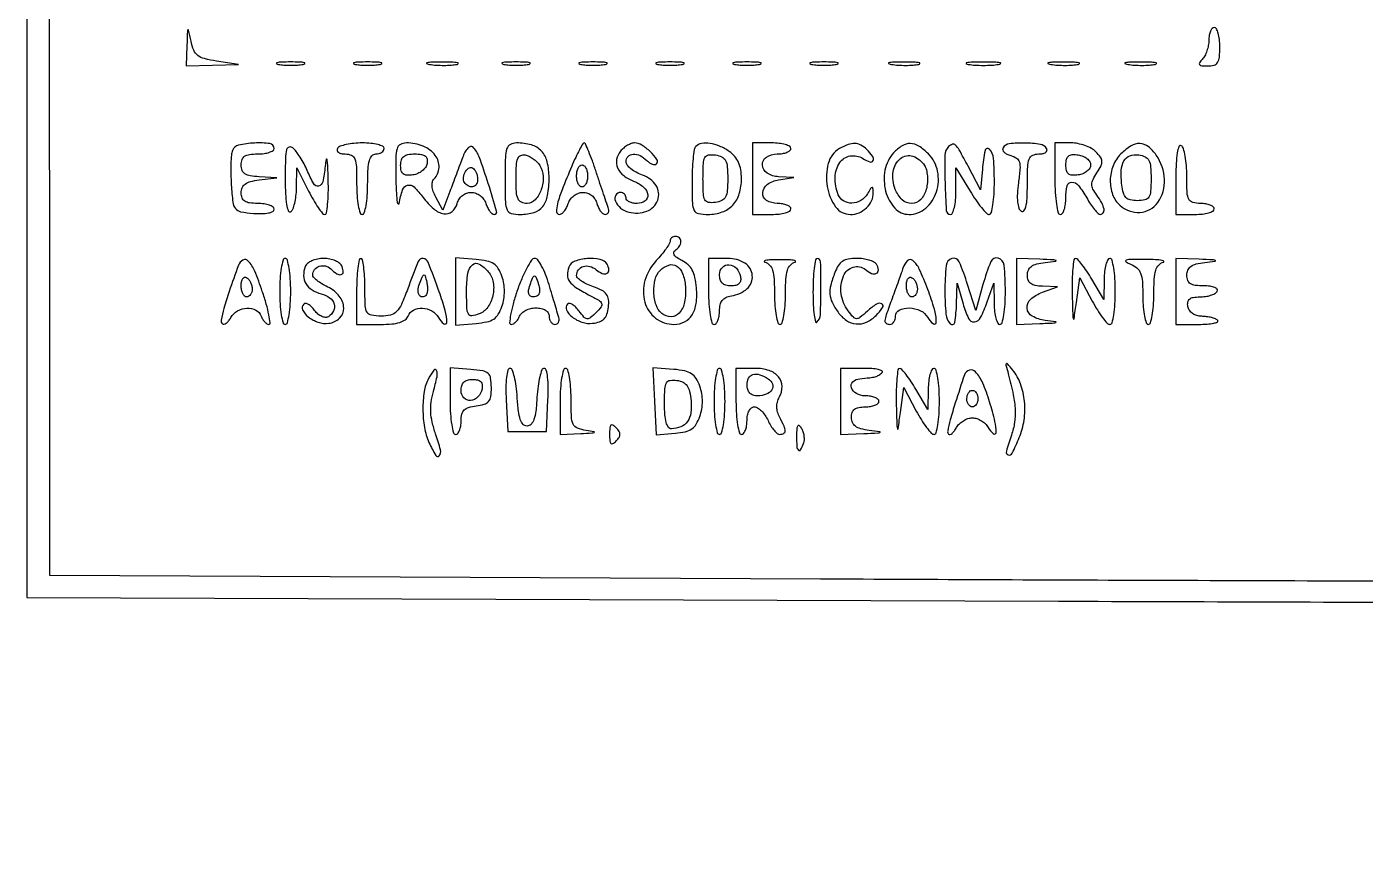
# Model space of a CAD drawing. Header units: millimetres. Extents: x 42961 to 43381, y 28224 to 28521.
# Drawn here: x 43120.39 to 43142.26, y 28317.02 to 28330.72 of the extents above; entities that cross this region are included whole.
import ezdxf

# ---------------------------------------------------------------- set-up
doc = ezdxf.new("R2010")
doc.units = ezdxf.units.MM

msp = doc.modelspace()

# ---------------------------------------------------------------- linework, layer by layer
for points in [[(43120.393, 28372.918), (43120.394, 28347.157), (43120.395, 28321.396), (43137.249, 28321.336, 0.000121), (43144.172, 28321.314, 0.000124), (43151.037, 28321.294, 0.00012), (43156.994, 28321.28, 0.000523), (43160.519, 28321.277), (43166.936, 28321.277)], [(43145.275, 28321.653, -0.000215), (43138.929, 28321.673, -0.000318), (43133.359, 28321.696), (43120.772, 28321.755), (43120.766, 28335.01, 0.000338)]]:
    msp.add_lwpolyline(points, format="xyb")
for points in [[(43123.009, 28330.415), (43122.998, 28330.078), (43123.425, 28330.091), (43123.851, 28330.104), (43123.493, 28330.158, -0.024462), (43123.295, 28330.198, -0.103591), (43123.187, 28330.251, -0.12875), (43123.122, 28330.336, -0.046885), (43123.077, 28330.482, 0.001805), (43123.037, 28330.665, 0.591189), (43123.026, 28330.669, 0.190728), (43123.017, 28330.648, 0.000976)], [(43139.703, 28330.5, -0.045545), (43139.695, 28330.413, -0.037078), (43139.671, 28330.323, -0.038434), (43139.637, 28330.242, -0.075503), (43139.595, 28330.186, 0.043912), (43139.55, 28330.132, 0.338229), (43139.551, 28330.101, 0.201593), (43139.587, 28330.082, 0.02009), (43139.685, 28330.078, 0.069723), (43139.788, 28330.093, 0.184862), (43139.846, 28330.136, 0.118928), (43139.875, 28330.223, 0.021923), (43139.883, 28330.392, 0.027026), (43139.876, 28330.513, 0.042582), (43139.856, 28330.614, 0.052312), (43139.827, 28330.686, 0.277684), (43139.793, 28330.707, 0.213207), (43139.758, 28330.691, 0.080277), (43139.729, 28330.646, 0.061077), (43139.71, 28330.579, 0.041555)], [(43124.502, 28330.105, 0.029693), (43124.594, 28330.092, 0.017887), (43124.705, 28330.089, 0.017887), (43124.815, 28330.092, 0.029693), (43124.907, 28330.105, 0.142433), (43124.934, 28330.119, 0.611425), (43124.931, 28330.132, 0.039503), (43124.849, 28330.141, 0.008087), (43124.705, 28330.144, 0.008087), (43124.56, 28330.141, 0.039503), (43124.478, 28330.132, 0.611425), (43124.475, 28330.119, 0.142433)], [(43125.76, 28330.105, 0.029693), (43125.852, 28330.092, 0.017887), (43125.962, 28330.089, 0.017887), (43126.072, 28330.092, 0.029693), (43126.164, 28330.105, 0.142433), (43126.192, 28330.119, 0.611425), (43126.188, 28330.132, 0.039503), (43126.107, 28330.141, 0.008087), (43125.962, 28330.144, 0.008087), (43125.817, 28330.141, 0.039503), (43125.736, 28330.132, 0.611425), (43125.732, 28330.119, 0.142433)], [(43126.973, 28330.104, 0.022548), (43127.083, 28330.092, 0.015659), (43127.208, 28330.088, 0.015827), (43127.328, 28330.093, 0.031163), (43127.423, 28330.105, 0.248898), (43127.44, 28330.119, 0.49082), (43127.432, 28330.132, 0.030832), (43127.336, 28330.14, 0.00738), (43127.174, 28330.142, 0.006817), (43127.014, 28330.14, 0.040183), (43126.93, 28330.13, 0.720633), (43126.928, 28330.118, 0.075924)], [(43128.185, 28330.105, 0.029693), (43128.277, 28330.092, 0.017887), (43128.387, 28330.089, 0.017887), (43128.497, 28330.092, 0.029693), (43128.589, 28330.105, 0.142433), (43128.617, 28330.119, 0.611425), (43128.613, 28330.132, 0.039503), (43128.532, 28330.141, 0.008087), (43128.387, 28330.144, 0.008087), (43128.242, 28330.141, 0.039503), (43128.161, 28330.132, 0.611425), (43128.157, 28330.119, 0.142433)], [(43129.442, 28330.105, 0.029693), (43129.534, 28330.092, 0.017887), (43129.644, 28330.089, 0.017887), (43129.754, 28330.092, 0.029693), (43129.846, 28330.105, 0.142433), (43129.874, 28330.119, 0.611425), (43129.87, 28330.132, 0.039503), (43129.789, 28330.141, 0.008087), (43129.644, 28330.144, 0.008087), (43129.499, 28330.141, 0.039503), (43129.418, 28330.132, 0.611425), (43129.414, 28330.119, 0.142433)], [(43130.699, 28330.105, 0.029693), (43130.791, 28330.092, 0.017887), (43130.902, 28330.089, 0.017887), (43131.012, 28330.092, 0.029693), (43131.104, 28330.105, 0.142433), (43131.131, 28330.119, 0.611425), (43131.128, 28330.132, 0.039503), (43131.046, 28330.141, 0.008087), (43130.902, 28330.144, 0.008087), (43130.757, 28330.141, 0.039503), (43130.675, 28330.132, 0.611425), (43130.672, 28330.119, 0.142433)], [(43131.957, 28330.105, 0.029693), (43132.049, 28330.092, 0.017887), (43132.159, 28330.089, 0.017887), (43132.269, 28330.092, 0.029693), (43132.361, 28330.105, 0.142433), (43132.389, 28330.119, 0.611425), (43132.385, 28330.132, 0.039503), (43132.304, 28330.141, 0.008087), (43132.159, 28330.144, 0.008087), (43132.014, 28330.141, 0.039503), (43131.933, 28330.132, 0.611425), (43131.929, 28330.119, 0.142433)], [(43133.214, 28330.105, 0.029693), (43133.306, 28330.092, 0.017887), (43133.416, 28330.089, 0.017887), (43133.526, 28330.092, 0.029693), (43133.618, 28330.105, 0.142433), (43133.646, 28330.119, 0.611425), (43133.642, 28330.132, 0.039503), (43133.561, 28330.141, 0.008087), (43133.416, 28330.144, 0.008087), (43133.271, 28330.141, 0.039503), (43133.19, 28330.132, 0.611425), (43133.186, 28330.119, 0.142433)], [(43134.518, 28330.104, 0.022548), (43134.627, 28330.092, 0.015659), (43134.752, 28330.088, 0.015827), (43134.872, 28330.093, 0.031163), (43134.967, 28330.105, 0.248898), (43134.984, 28330.119, 0.49082), (43134.977, 28330.132, 0.030832), (43134.88, 28330.14, 0.00738), (43134.718, 28330.142, 0.006817), (43134.558, 28330.14, 0.040183), (43134.474, 28330.13, 0.720633), (43134.473, 28330.118, 0.075924)], [(43135.774, 28330.104, 0.023547), (43135.886, 28330.092, 0.014044), (43136.021, 28330.088, 0.014044), (43136.155, 28330.092, 0.023547), (43136.268, 28330.104, 0.124239), (43136.3, 28330.117, 0.664672), (43136.297, 28330.13, 0.03126), (43136.198, 28330.139, 0.006336), (43136.021, 28330.141, 0.006336), (43135.844, 28330.139, 0.03126), (43135.744, 28330.13, 0.664672), (43135.741, 28330.117, 0.124239)], [(43137.122, 28330.104, 0.022548), (43137.232, 28330.092, 0.015659), (43137.356, 28330.088, 0.015827), (43137.477, 28330.093, 0.031163), (43137.571, 28330.105, 0.248898), (43137.588, 28330.119, 0.49082), (43137.581, 28330.132, 0.030832), (43137.484, 28330.14, 0.00738), (43137.323, 28330.142, 0.006817), (43137.162, 28330.14, 0.040183), (43137.079, 28330.13, 0.720633), (43137.077, 28330.118, 0.075924)], [(43138.38, 28330.104, 0.022548), (43138.489, 28330.092, 0.015659), (43138.614, 28330.088, 0.015827), (43138.734, 28330.093, 0.031163), (43138.829, 28330.105, 0.248898), (43138.846, 28330.119, 0.49082), (43138.839, 28330.132, 0.030832), (43138.742, 28330.14, 0.00738), (43138.58, 28330.142, 0.006817), (43138.42, 28330.14, 0.040183), (43138.336, 28330.13, 0.720633), (43138.334, 28330.118, 0.075924)], [(43123.753, 28328.697, 0.070665), (43123.736, 28328.624, 0.012314), (43123.728, 28328.481, 0.013157), (43123.727, 28328.312, 0.011459), (43123.734, 28328.136, 0.012283), (43123.759, 28327.853, 0.138837), (43123.801, 28327.75, 0.183182), (43123.886, 28327.698, 0.024776), (43124.098, 28327.67, 0.024401), (43124.232, 28327.666, 0.045629), (43124.34, 28327.677, 0.063099), (43124.412, 28327.702, 0.287917), (43124.435, 28327.738, 0.245934), (43124.416, 28327.774, 0.066712), (43124.356, 28327.805, 0.051413), (43124.269, 28327.826, 0.033582), (43124.166, 28327.833, -0.030909), (43124.032, 28327.841, -0.112886), (43123.953, 28327.87, -0.16354), (43123.911, 28327.923, -0.087507), (43123.896, 28328.007, -0.100783), (43123.913, 28328.09, -0.1371), (43123.961, 28328.15, -0.094495), (43124.048, 28328.191, -0.030931), (43124.188, 28328.217), (43124.48, 28328.253), (43124.188, 28328.268, -0.028006), (43124.042, 28328.283, -0.10675), (43123.957, 28328.316, -0.159285), (43123.912, 28328.373, -0.088322), (43123.896, 28328.462, -0.081208), (43123.911, 28328.549, -0.166173), (43123.952, 28328.604, -0.116834), (43124.031, 28328.633, -0.030703), (43124.166, 28328.641, 0.031626), (43124.269, 28328.648, 0.048861), (43124.356, 28328.668, 0.06271), (43124.416, 28328.696, 0.254951), (43124.435, 28328.731, 0.376772), (43124.366, 28328.81, 0.044813), (43124.115, 28328.82, 0.042719), (43123.854, 28328.784, 0.251082)], [(43125.468, 28328.731, 0.202618), (43125.463, 28328.697, 0.181468), (43125.483, 28328.668, 0.104212), (43125.53, 28328.648, 0.047867), (43125.597, 28328.641, -0.110639), (43125.696, 28328.619, -0.195385), (43125.751, 28328.559, -0.080115), (43125.777, 28328.432, -0.00961), (43125.782, 28328.147, 0.017105), (43125.789, 28327.958, 0.027868), (43125.809, 28327.798, 0.026982), (43125.837, 28327.679, 0.332234), (43125.872, 28327.653, 0.332234), (43125.907, 28327.679, 0.026982), (43125.936, 28327.798, 0.027868), (43125.955, 28327.958, 0.017105), (43125.962, 28328.147, -0.01212), (43125.968, 28328.394, -0.054498), (43125.99, 28328.536, -0.118311), (43126.032, 28328.613, -0.211442), (43126.097, 28328.641, 0.064853), (43126.148, 28328.648, 0.082425), (43126.192, 28328.668, 0.098894), (43126.221, 28328.697, 0.148195), (43126.231, 28328.731, 0.293924), (43126.209, 28328.766, 0.044731), (43126.127, 28328.794, 0.038191), (43126.013, 28328.814, 0.023957), (43125.877, 28328.821, 0.023552), (43125.738, 28328.814, 0.030444), (43125.611, 28328.794, 0.031293), (43125.511, 28328.766, 0.17067)], [(43126.423, 28328.215, 0.00664), (43126.431, 28327.995, 0.022499), (43126.444, 28327.852, 0.208217), (43126.46, 28327.826, 0.548328), (43126.476, 28327.833, -0.038), (43126.533, 28328.055, -0.254003), (43126.615, 28328.13, -0.261177), (43126.72, 28328.102, -0.039687), (43126.868, 28327.931, 0.054853), (43127.041, 28327.744, 0.135783), (43127.208, 28327.664, 0.222582), (43127.341, 28327.7, 0.154745), (43127.425, 28327.833, -0.081569), (43127.457, 28327.904, -0.081232), (43127.51, 28327.962, -0.081881), (43127.578, 28328, -0.084816), (43127.654, 28328.012, -0.087347), (43127.729, 28327.999, -0.07414), (43127.8, 28327.961, -0.073283), (43127.857, 28327.903, -0.081765), (43127.893, 28327.833, 0.037418), (43127.92, 28327.764, 0.047757), (43127.956, 28327.706, 0.055735), (43127.994, 28327.666, 0.176879), (43128.029, 28327.653, 0.498766), (43128.069, 28327.706, 0.006779), (43127.932, 28328.158, 0.011316), (43127.784, 28328.592, 0.10872), (43127.679, 28328.756, 0.292248), (43127.643, 28328.764, 0.115318), (43127.599, 28328.735, 0.066837), (43127.552, 28328.67, 0.034375), (43127.511, 28328.579, -0.000555), (43127.467, 28328.461, -0.000282), (43127.412, 28328.313, -0.00028), (43127.354, 28328.16, -0.00042), (43127.304, 28328.026), (43127.19, 28327.725), (43127.076, 28327.936, -0.037016), (43127.034, 28328.03, -0.061409), (43127.015, 28328.114, -0.079017), (43127.019, 28328.183, -0.14144), (43127.046, 28328.233, 0.182773), (43127.128, 28328.42, 0.177982), (43127.067, 28328.617, 0.134094), (43126.87, 28328.767, 0.096625), (43126.596, 28328.821, 0.126767), (43126.496, 28328.795, 0.199585), (43126.442, 28328.726, 0.068226), (43126.421, 28328.579, 0.006532)], [(43128.207, 28328.237, 0.005977), (43128.212, 28327.854, 0.096003), (43128.239, 28327.728, 0.237989), (43128.308, 28327.671, 0.057433), (43128.459, 28327.653, 0.074811), (43128.68, 28327.687, 0.153578), (43128.823, 28327.785, 0.124683), (43128.902, 28327.964, 0.041621), (43128.926, 28328.252, 0.057824), (43128.895, 28328.514, 0.131168), (43128.802, 28328.688, 0.138198), (43128.637, 28328.788, 0.067289), (43128.393, 28328.821, 0.124953), (43128.293, 28328.795, 0.193837), (43128.237, 28328.728, 0.069804), (43128.212, 28328.583, 0.007237)], [(43129.295, 28328.439, 0.006967), (43129.138, 28328.057, 0.031417), (43129.063, 28327.828, 0.06929), (43129.048, 28327.697, 0.406716), (43129.093, 28327.653, 0.162178), (43129.132, 28327.666, 0.060682), (43129.173, 28327.706, 0.051981), (43129.212, 28327.764, 0.042572), (43129.24, 28327.833, -0.081765), (43129.276, 28327.903, -0.073283), (43129.333, 28327.961, -0.07414), (43129.404, 28327.999, -0.087347), (43129.479, 28328.012, -0.084816), (43129.555, 28328, -0.081881), (43129.623, 28327.962, -0.081232), (43129.676, 28327.904, -0.081569), (43129.708, 28327.833, 0.043617), (43129.732, 28327.764, 0.054461), (43129.767, 28327.706, 0.064564), (43129.806, 28327.666, 0.167833), (43129.844, 28327.653, 0.144368), (43129.874, 28327.662, 0.150349), (43129.895, 28327.686, 0.11793), (43129.901, 28327.723, 0.071212), (43129.891, 28327.766, -0.006425), (43129.867, 28327.834, -0.000812), (43129.817, 28327.983, -0.000953), (43129.757, 28328.161, -0.000792), (43129.695, 28328.349, 0.007326), (43129.633, 28328.53, 0.011708), (43129.573, 28328.682, 0.005617), (43129.52, 28328.807, 0.296933), (43129.499, 28328.821, 0.268715), (43129.477, 28328.808, 0.007322), (43129.422, 28328.709, 0.01326), (43129.36, 28328.585, 0.008468)], [(43130.094, 28328.687, 0.125206), (43130.029, 28328.551, 0.155088), (43130.045, 28328.412, 0.12651), (43130.145, 28328.287, 0.070906), (43130.315, 28328.193, -0.090587), (43130.47, 28328.099, -0.180878), (43130.537, 28327.974, -0.277781), (43130.493, 28327.874, -0.155573), (43130.363, 28327.833, -0.048028), (43130.294, 28327.839, -0.068025), (43130.236, 28327.859, -0.088204), (43130.197, 28327.888, -0.191087), (43130.183, 28327.923, 0.099038), (43130.176, 28327.957, 0.097945), (43130.157, 28327.986, 0.097945), (43130.127, 28328.006, 0.099038), (43130.093, 28328.012, 0.269354), (43130.015, 28327.967, 0.23334), (43130.009, 28327.871, 0.123368), (43130.095, 28327.757, 0.109258), (43130.229, 28327.69, 0.150875), (43130.521, 28327.705, 0.219513), (43130.701, 28327.885, 0.239214), (43130.673, 28328.124, 0.163826), (43130.452, 28328.295, -0.038986), (43130.349, 28328.341, -0.048318), (43130.262, 28328.399, -0.055992), (43130.202, 28328.46, -0.167193), (43130.183, 28328.515, -0.192125), (43130.216, 28328.599, -0.190705), (43130.298, 28328.637, -0.129496), (43130.412, 28328.614, -0.082199), (43130.523, 28328.535, 0.045723), (43130.567, 28328.498, 0.065644), (43130.613, 28328.475, 0.085674), (43130.652, 28328.468, 0.198541), (43130.68, 28328.479, 0.361358), (43130.687, 28328.553, 0.051691), (43130.581, 28328.676, 0.049467), (43130.44, 28328.787, 0.142166), (43130.322, 28328.821, 0.089557), (43130.269, 28328.811, 0.043118), (43130.207, 28328.782, 0.040905), (43130.145, 28328.738, 0.046259)], [(43131.321, 28328.761, 0.161051), (43131.297, 28328.714, 0.011119), (43131.278, 28328.565, 0.014928), (43131.265, 28328.382, 0.010625), (43131.261, 28328.177, 0.007185), (43131.266, 28327.835, 0.10957), (43131.294, 28327.72, 0.234203), (43131.364, 28327.668, 0.046356), (43131.524, 28327.653, 0.085219), (43131.754, 28327.693, 0.120719), (43131.927, 28327.806, 0.115196), (43132.033, 28327.991, 0.072986), (43132.069, 28328.238, 0.040604), (43132.057, 28328.384, 0.065421), (43132.021, 28328.502, 0.072017), (43131.959, 28328.6, 0.062224), (43131.869, 28328.681, 0.050256), (43131.712, 28328.769, 0.066479), (43131.555, 28328.814, 0.080936), (43131.418, 28328.812, 0.152923)], [(43132.249, 28328.237), (43132.249, 28327.653), (43132.563, 28327.653, 0.027026), (43132.683, 28327.66, 0.042582), (43132.785, 28327.68, 0.052312), (43132.857, 28327.708, 0.277684), (43132.877, 28327.743, 0.226478), (43132.861, 28327.777, 0.074992), (43132.811, 28327.806, 0.057076), (43132.739, 28327.826, 0.038131), (43132.653, 28327.833, -0.140518), (43132.479, 28327.883, -0.27425), (43132.415, 28328.006, -0.22705), (43132.491, 28328.143, -0.117815), (43132.675, 28328.218), (43132.922, 28328.255), (43132.675, 28328.268, -0.129317), (43132.489, 28328.328, -0.239895), (43132.411, 28328.462, -0.271961), (43132.476, 28328.589, -0.143169), (43132.653, 28328.641, 0.038131), (43132.739, 28328.648, 0.057076), (43132.811, 28328.668, 0.074992), (43132.861, 28328.697, 0.226478), (43132.877, 28328.731, 0.277684), (43132.857, 28328.766, 0.052312), (43132.785, 28328.794, 0.042582), (43132.683, 28328.814, 0.027026), (43132.563, 28328.821), (43132.249, 28328.821)], [(43133.67, 28328.728, 0.197877), (43133.487, 28328.487, 0.107006), (43133.469, 28328.109, 0.115225), (43133.607, 28327.777, 0.241194), (43133.849, 28327.653, 0.099509), (43133.989, 28327.681, 0.091353), (43134.111, 28327.761, 0.094085), (43134.194, 28327.877, 0.114002), (43134.222, 28328.008, 0.02108), (43134.217, 28328.079, 0.439142), (43134.202, 28328.091, 0.207524), (43134.179, 28328.075, 0.009158), (43134.128, 28327.99, -0.126242), (43134.02, 28327.881, -0.128048), (43133.873, 28327.838, -0.142699), (43133.736, 28327.873, -0.168845), (43133.65, 28327.975, -0.095375), (43133.599, 28328.262, -0.146493), (43133.674, 28328.501, -0.206219), (43133.845, 28328.609, -0.181916), (43134.052, 28328.568, 0.051478), (43134.168, 28328.511, 0.395186), (43134.219, 28328.532, 0.26776), (43134.212, 28328.602, 0.039226), (43134.117, 28328.713, 0.071261), (43134.02, 28328.786, 0.11752), (43133.921, 28328.813, 0.099518), (43133.809, 28328.794, 0.041109)], [(43134.553, 28328.657, 0.138885), (43134.413, 28328.375, 0.108198), (43134.424, 28328.031, 0.123793), (43134.572, 28327.757, 0.210679), (43134.806, 28327.653, 0.18079), (43135.078, 28327.755, 0.137236), (43135.254, 28328.022, 0.127256), (43135.273, 28328.359, 0.148304), (43135.123, 28328.641, 0.052883), (43134.965, 28328.769, 0.137629), (43134.826, 28328.812, 0.149868), (43134.693, 28328.775, 0.066893)], [(43135.452, 28328.761, 0.193173), (43135.393, 28328.622, 0.012283), (43135.394, 28328.171, 0.009829), (43135.415, 28327.716, 0.394915), (43135.482, 28327.653, 0.303081), (43135.517, 28327.677, 0.04014), (43135.546, 28327.765, 0.03557), (43135.566, 28327.889, 0.022191), (43135.573, 28328.035), (43135.573, 28328.417), (43135.802, 28328.035, 0.015225), (43135.896, 28327.889, 0.021695), (43135.989, 28327.765, 0.01856), (43136.071, 28327.672, 0.205045), (43136.116, 28327.653, 0.345417), (43136.149, 28327.679, 0.02113), (43136.175, 28327.812, 0.024216), (43136.194, 28327.986, 0.014776), (43136.2, 28328.192, 0.019362), (43136.186, 28328.569, 0.175356), (43136.119, 28328.717, 0.600894), (43136.048, 28328.697, 0.030736), (43136.004, 28328.394), (43135.976, 28328.057), (43135.772, 28328.439, 0.004087), (43135.626, 28328.707, 0.069004), (43135.566, 28328.787, 0.282172), (43135.515, 28328.799, 0.118945)], [(43136.341, 28328.741, 0.216585), (43136.337, 28328.707, 0.124745), (43136.359, 28328.671, 0.082527), (43136.406, 28328.639, 0.047449), (43136.47, 28328.615, -0.089747), (43136.562, 28328.572, -0.173834), (43136.608, 28328.507, -0.088226), (43136.618, 28328.394, -0.01319), (43136.593, 28328.168, 0.019404), (43136.576, 28327.993, 0.039141), (43136.579, 28327.855, 0.051349), (43136.599, 28327.756, 0.180455), (43136.639, 28327.705, 0.376229), (43136.683, 28327.712, 0.115324), (43136.715, 28327.778, 0.044879), (43136.734, 28327.916, 0.01158), (43136.739, 28328.142, -0.009435), (43136.745, 28328.431, -0.079413), (43136.77, 28328.558, -0.19537), (43136.826, 28328.619, -0.111537), (43136.924, 28328.641, 0.047867), (43136.991, 28328.648, 0.104212), (43137.038, 28328.668, 0.181468), (43137.059, 28328.697, 0.202618), (43137.054, 28328.731, 0.221556), (43136.951, 28328.798, 0.032699), (43136.697, 28328.819, 0.03252), (43136.443, 28328.806, 0.229276)], [(43137.188, 28328.237, 0.013867), (43137.195, 28328.009, 0.024301), (43137.214, 28327.822, 0.022017), (43137.242, 28327.681, 0.345347), (43137.278, 28327.653, 0.254951), (43137.313, 28327.672, 0.06271), (43137.342, 28327.732, 0.048861), (43137.361, 28327.819, 0.031626), (43137.368, 28327.923, -0.056221), (43137.39, 28328.121, -0.349378), (43137.465, 28328.181, -0.232793), (43137.572, 28328.128, -0.035077), (43137.709, 28327.923, 0.01755), (43137.772, 28327.82, 0.024503), (43137.837, 28327.733, 0.02252), (43137.895, 28327.668, 0.199272), (43137.929, 28327.654, 0.252955), (43137.978, 28327.68, 0.194382), (43137.991, 28327.741, 0.0838), (43137.955, 28327.84, 0.029308), (43137.872, 28327.969, -0.039058), (43137.811, 28328.068, -0.12193), (43137.793, 28328.144, -0.112362), (43137.812, 28328.223, -0.030601), (43137.876, 28328.335, 0.027529), (43137.942, 28328.449, 0.130319), (43137.957, 28328.522, 0.146992), (43137.934, 28328.589, 0.03832), (43137.859, 28328.676, 0.072451), (43137.785, 28328.731, 0.038739), (43137.68, 28328.778, 0.03758), (43137.563, 28328.81, 0.047779), (43137.451, 28328.821), (43137.188, 28328.821)], [(43138.266, 28328.641, 0.103409), (43138.14, 28328.449, 0.088959), (43138.093, 28328.211, 0.092066), (43138.132, 28327.979, 0.122185), (43138.251, 28327.802, 0.201493), (43138.577, 28327.687, 0.224585), (43138.868, 28327.847, 0.170204), (43138.98, 28328.224, 0.141948), (43138.845, 28328.621, 0.071653), (43138.713, 28328.761, 0.161159), (43138.578, 28328.811, 0.148358), (43138.432, 28328.772, 0.05776)], [(43124.615, 28328.243, 0.010888), (43124.62, 28327.992, 0.029985), (43124.638, 28327.816, 0.048979), (43124.666, 28327.711, 0.472357), (43124.705, 28327.698, 0.162631), (43124.74, 28327.74, 0.032685), (43124.77, 28327.835, 0.031389), (43124.791, 28327.954, 0.024838), (43124.8, 28328.085), (43124.805, 28328.417), (43124.997, 28328.035, 0.014092), (43125.076, 28327.889, 0.020744), (43125.154, 28327.765, 0.016822), (43125.224, 28327.671, 0.228523), (43125.261, 28327.653, 0.367797), (43125.289, 28327.677, 0.01495), (43125.308, 28327.818, 0.019978), (43125.319, 28327.999, 0.012056), (43125.318, 28328.215, 0.00331), (43125.31, 28328.463, 0.045124), (43125.298, 28328.553, 0.816098), (43125.284, 28328.553, 0.019739), (43125.268, 28328.439, -0.025183), (43125.228, 28328.186, -0.290248), (43125.161, 28328.117, -0.336004), (43125.08, 28328.153, -0.02936), (43124.975, 28328.369, 0.023018), (43124.924, 28328.478, 0.020408), (43124.861, 28328.587, 0.020908), (43124.795, 28328.681, 0.057081), (43124.74, 28328.739, 0.237633), (43124.679, 28328.753, 0.277688), (43124.638, 28328.712, 0.055684), (43124.619, 28328.571, 0.006084)], [(43126.933, 28328.484, -0.107272), (43126.907, 28328.422, -0.069535), (43126.853, 28328.365, -0.065066), (43126.781, 28328.321, -0.069036), (43126.702, 28328.298, -0.046977), (43126.604, 28328.293, -0.155535), (43126.544, 28328.316, -0.169909), (43126.511, 28328.367, -0.058652), (43126.501, 28328.455, -0.070751), (43126.513, 28328.544, -0.153935), (43126.551, 28328.601, -0.127862), (43126.62, 28328.632, -0.042182), (43126.732, 28328.641, -0.035475), (43126.842, 28328.633, -0.131095), (43126.905, 28328.606, -0.187968), (43126.934, 28328.558, -0.088399)], [(43128.772, 28328.453, -0.129854), (43128.829, 28328.272, -0.092297), (43128.799, 28328.061, -0.103794), (43128.701, 28327.893, -0.211671), (43128.565, 28327.833, -0.106104), (43128.473, 28327.853, -0.186935), (43128.419, 28327.907, -0.088794), (43128.393, 28328.017, -0.013628), (43128.387, 28328.244, -0.013086), (43128.392, 28328.459, -0.079293), (43128.416, 28328.568, -0.196517), (43128.462, 28328.617, -0.156277), (43128.534, 28328.625, -0.06752), (43128.597, 28328.604, -0.040807), (43128.665, 28328.563, -0.040163), (43128.727, 28328.51, -0.055346)], [(43131.845, 28328.237, -0.019116), (43131.837, 28328.041, -0.101285), (43131.808, 28327.938, -0.164128), (43131.748, 28327.881, -0.074836), (43131.642, 28327.849, -0.071445), (43131.53, 28327.849, -0.241106), (43131.472, 28327.89, -0.10971), (43131.446, 28327.989, -0.010782), (43131.44, 28328.237, -0.010782), (43131.446, 28328.485, -0.10971), (43131.472, 28328.584, -0.241106), (43131.53, 28328.625, -0.071445), (43131.642, 28328.625, -0.074836), (43131.748, 28328.593, -0.164128), (43131.808, 28328.536, -0.101285), (43131.837, 28328.433, -0.019116)], [(43135.059, 28328.453, -0.081642), (43135.089, 28328.381, -0.039195), (43135.105, 28328.282, -0.037502), (43135.105, 28328.173, -0.043868), (43135.089, 28328.071, -0.121664), (43134.997, 28327.897, -0.209178), (43134.85, 28327.831, -0.197802), (43134.695, 28327.892, -0.110989), (43134.582, 28328.063, -0.122944), (43134.547, 28328.352, -0.19235), (43134.667, 28328.568, -0.259851), (43134.869, 28328.604, -0.170788)], [(43137.772, 28328.462, -0.139711), (43137.757, 28328.408, -0.08408), (43137.713, 28328.358, -0.072525), (43137.647, 28328.319, -0.062417), (43137.57, 28328.298, -0.046777), (43137.47, 28328.293, -0.159873), (43137.411, 28328.316, -0.16992), (43137.378, 28328.369, -0.054436), (43137.368, 28328.462, -0.054436), (43137.378, 28328.554, -0.16992), (43137.411, 28328.607, -0.159873), (43137.47, 28328.63, -0.046777), (43137.57, 28328.625, -0.062417), (43137.647, 28328.604, -0.072525), (43137.713, 28328.565, -0.08408), (43137.757, 28328.515, -0.139711)], [(43138.76, 28328.237, -0.016149), (43138.753, 28328.029, -0.124134), (43138.724, 28327.936, -0.201266), (43138.66, 28327.891, -0.05449), (43138.535, 28327.878, -0.052962), (43138.421, 28327.89, -0.144875), (43138.35, 28327.929, -0.129501), (43138.307, 28328.003, -0.038644), (43138.282, 28328.132, -0.038168), (43138.273, 28328.374, -0.11846), (43138.317, 28328.53, -0.183194), (43138.412, 28328.611, -0.119789), (43138.558, 28328.625, -0.0745), (43138.663, 28328.594, -0.164283), (43138.723, 28328.536, -0.101485), (43138.753, 28328.433, -0.019107)], [(43139.164, 28328.242), (43139.164, 28327.653), (43139.478, 28327.653, 0.027026), (43139.599, 28327.66, 0.042582), (43139.7, 28327.68, 0.052312), (43139.772, 28327.708, 0.277684), (43139.793, 28327.743, 0.226478), (43139.776, 28327.777, 0.074992), (43139.727, 28327.806, 0.057076), (43139.654, 28327.826, 0.038131), (43139.568, 28327.833, -0.062618), (43139.441, 28327.849, -0.216343), (43139.378, 28327.9, -0.106945), (43139.349, 28328.007, -0.010564), (43139.344, 28328.277, 0.018832), (43139.337, 28328.451, 0.025672), (43139.317, 28328.606, 0.024383), (43139.289, 28328.729, 0.187586), (43139.254, 28328.776, 0.469367), (43139.216, 28328.763, 0.050604), (43139.188, 28328.661, 0.030582), (43139.17, 28328.488, 0.011118)], [(43127.758, 28328.232, -0.10924), (43127.741, 28328.153, -0.197274), (43127.693, 28328.108, -0.1881), (43127.625, 28328.109, -0.099868), (43127.555, 28328.156, -0.210351), (43127.525, 28328.232, -0.101767), (43127.551, 28328.335, -0.122354), (43127.612, 28328.408, -0.305994), (43127.678, 28328.411, -0.096533), (43127.709, 28328.382, -0.052635), (43127.734, 28328.338, -0.049696), (43127.752, 28328.285, -0.055887)], [(43129.554, 28328.282, -0.048028), (43129.548, 28328.213, -0.068025), (43129.528, 28328.155, -0.088204), (43129.499, 28328.116, -0.191087), (43129.465, 28328.102, -0.191087), (43129.43, 28328.116, -0.088204), (43129.401, 28328.155, -0.068025), (43129.381, 28328.213, -0.048028), (43129.375, 28328.282, -0.048028), (43129.381, 28328.351, -0.068025), (43129.401, 28328.409, -0.088204), (43129.43, 28328.448, -0.191087), (43129.465, 28328.462, -0.191087), (43129.499, 28328.448, -0.088204), (43129.528, 28328.409, -0.068025), (43129.548, 28328.351, -0.048028)], [(43130.902, 28327.217, -0.137331), (43130.889, 28327.174, -0.016863), (43130.836, 28327.092, -0.018929), (43130.763, 28326.997, -0.014588), (43130.677, 28326.898, 0.115838), (43130.492, 28326.572, 0.139879), (43130.489, 28326.222, 0.16282), (43130.666, 28325.959, 0.165329), (43130.965, 28325.857, 0.116326), (43131.139, 28325.898, 0.139564), (43131.263, 28326.011, 0.107746), (43131.329, 28326.199, 0.051603), (43131.334, 28326.455, 0.031852), (43131.309, 28326.622, 0.070483), (43131.265, 28326.743, 0.085853), (43131.196, 28326.832, 0.069233), (43131.096, 28326.9, -0.032986), (43131.015, 28326.947, -0.095261), (43130.969, 28326.992, -0.198731), (43130.961, 28327.032, -0.210864), (43130.983, 28327.065, 0.101334), (43131.052, 28327.129, 0.145681), (43131.078, 28327.208, 0.211196), (43131.054, 28327.269, 0.195655), (43130.991, 28327.294, 0.084057), (43130.957, 28327.288, 0.093107), (43130.928, 28327.271, 0.100505), (43130.908, 28327.247, 0.116351)], [(43123.85, 28326.822, 0.004355), (43123.7, 28326.396, 0.015444), (43123.614, 28326.118, 0.016325), (43123.569, 28325.928, 0.252108), (43123.588, 28325.866, 0.25805), (43123.615, 28325.858, 0.103581), (43123.651, 28325.875, 0.067394), (43123.69, 28325.914, 0.038471), (43123.728, 28325.97, -0.137509), (43123.835, 28326.078, -0.11809), (43123.989, 28326.122, -0.13055), (43124.135, 28326.09, -0.184276), (43124.223, 28325.992, 0.044808), (43124.248, 28325.94, 0.051669), (43124.281, 28325.897, 0.05909), (43124.317, 28325.867, 0.146714), (43124.349, 28325.857, 0.452778), (43124.37, 28325.881, 0.016839), (43124.348, 28326.015, 0.02048), (43124.306, 28326.189, 0.011642), (43124.241, 28326.396, 0.016812), (43124.117, 28326.728, 0.08757), (43124.012, 28326.892, 0.338631), (43123.925, 28326.908, 0.188772)], [(43124.525, 28326.396, 0.015416), (43124.531, 28326.188, 0.025878), (43124.551, 28326.014, 0.024068), (43124.579, 28325.884, 0.339565), (43124.615, 28325.857, 0.339565), (43124.65, 28325.884, 0.024068), (43124.678, 28326.014, 0.025878), (43124.698, 28326.188, 0.015416), (43124.705, 28326.396, 0.015416), (43124.698, 28326.604, 0.025878), (43124.678, 28326.778, 0.024068), (43124.65, 28326.908, 0.339565), (43124.615, 28326.935, 0.339565), (43124.579, 28326.908, 0.024068), (43124.551, 28326.778, 0.025878), (43124.531, 28326.604, 0.015416)], [(43124.941, 28326.8, 0.097657), (43124.916, 28326.653, 0.1292), (43124.953, 28326.523, 0.120152), (43125.053, 28326.422, 0.077565), (43125.205, 28326.357, -0.097855), (43125.341, 28326.293, -0.160723), (43125.414, 28326.19, -0.191715), (43125.405, 28326.077, -0.140114), (43125.32, 28325.983, -0.157669), (43125.271, 28325.971, -0.087752), (43125.211, 28325.986, -0.07236), (43125.15, 28326.026, -0.057169), (43125.096, 28326.084, 0.038622), (43125.046, 28326.142, 0.062856), (43124.994, 28326.183, 0.089578), (43124.949, 28326.199, 0.245235), (43124.917, 28326.189, 0.317468), (43124.9, 28326.093, 0.118115), (43124.992, 28325.979, 0.084708), (43125.156, 28325.892, 0.108927), (43125.326, 28325.875, 0.164398), (43125.503, 28325.959, 0.210072), (43125.571, 28326.124, 0.166262), (43125.499, 28326.319, 0.11042), (43125.311, 28326.467, -0.024436), (43125.216, 28326.518, -0.032778), (43125.136, 28326.574, -0.034396), (43125.079, 28326.627, -0.191682), (43125.064, 28326.665, -0.169417), (43125.094, 28326.751, -0.143944), (43125.172, 28326.806, -0.135175), (43125.273, 28326.812, -0.144904), (43125.359, 28326.765, 0.047002), (43125.456, 28326.685, 0.198035), (43125.528, 28326.67, 0.360982), (43125.562, 28326.71, 0.092011), (43125.545, 28326.8, 0.133279), (43125.507, 28326.852, 0.06376), (43125.436, 28326.896, 0.055896), (43125.344, 28326.925, 0.049127), (43125.243, 28326.935, 0.049127), (43125.143, 28326.925, 0.055896), (43125.051, 28326.896, 0.06376), (43124.98, 28326.852, 0.133279)], [(43125.782, 28326.396), (43125.782, 28325.857), (43126.177, 28325.857, 0.021796), (43126.356, 28325.865, 0.051552), (43126.487, 28325.89, 0.0754), (43126.576, 28325.932, 0.153735), (43126.623, 28325.992, -0.184276), (43126.711, 28326.09, -0.13055), (43126.857, 28326.122, -0.11809), (43127.011, 28326.078, -0.137509), (43127.118, 28325.97, 0.098772), (43127.207, 28325.867, 0.61531), (43127.254, 28325.889, 0.076433), (43127.23, 28326.084, 0.019118), (43127.131, 28326.391, 0.005992), (43126.949, 28326.872, 0.282565), (43126.869, 28326.933, 0.331578), (43126.789, 28326.884, 0.007364), (43126.617, 28326.44, -0.014665), (43126.513, 28326.184, -0.088943), (43126.434, 28326.066, -0.142579), (43126.336, 28326.01, -0.059399), (43126.184, 28325.992, -0.041254), (43126.022, 28326.006, -0.226076), (43125.952, 28326.055, -0.120346), (43125.922, 28326.161, -0.008853), (43125.917, 28326.464, 0.01343), (43125.912, 28326.645, 0.022088), (43125.897, 28326.797, 0.017924), (43125.876, 28326.914, 0.353572), (43125.85, 28326.935, 0.361604), (43125.823, 28326.913, 0.014055), (43125.802, 28326.777, 0.019348), (43125.787, 28326.602, 0.011735)], [(43127.399, 28326.396), (43127.399, 28325.846), (43127.734, 28325.874, 0.029675), (43127.911, 28325.899, 0.094331), (43128.021, 28325.945, 0.112443), (43128.096, 28326.022, 0.052242), (43128.156, 28326.149, 0.042791), (43128.187, 28326.27, 0.041327), (43128.197, 28326.396, 0.041327), (43128.187, 28326.522, 0.042791), (43128.156, 28326.643, 0.052242), (43128.096, 28326.77, 0.112443), (43128.021, 28326.847, 0.094331), (43127.911, 28326.892, 0.029675), (43127.734, 28326.918), (43127.399, 28326.946)], [(43127.933, 28326.716, -0.132924), (43128.013, 28326.542, -0.095844), (43128.007, 28326.327, -0.098888), (43127.923, 28326.136, -0.15286), (43127.781, 28326.027, -0.057459), (43127.663, 28325.998, -0.308051), (43127.607, 28326.027, -0.117489), (43127.583, 28326.119, -0.007449), (43127.578, 28326.399, -0.033833), (43127.598, 28326.692, -0.178467), (43127.673, 28326.832, -0.328673), (43127.786, 28326.842, -0.084439)], [(43128.401, 28326.396, 0.013603), (43128.337, 28326.189, 0.02409), (43128.298, 28326.015, 0.02277), (43128.281, 28325.884, 0.438997), (43128.306, 28325.857, 0.130716), (43128.343, 28325.867, 0.06305), (43128.382, 28325.897, 0.056096), (43128.418, 28325.94, 0.052161), (43128.444, 28325.992, -0.119725), (43128.48, 28326.043, -0.065064), (43128.544, 28326.087, -0.059009), (43128.625, 28326.116, -0.058092), (43128.711, 28326.126, -0.05124), (43128.799, 28326.117, -0.089017), (43128.867, 28326.09, -0.115825), (43128.91, 28326.047, -0.138282), (43128.926, 28325.992, 0.069846), (43128.933, 28325.94, 0.085748), (43128.954, 28325.897, 0.100098), (43128.985, 28325.867, 0.138539), (43129.022, 28325.857, 0.12779), (43129.056, 28325.866, 0.138856), (43129.08, 28325.89, 0.119705), (43129.09, 28325.926, 0.081218), (43129.085, 28325.969, -0.000374), (43129.065, 28326.036, -0.000053), (43129.024, 28326.174, -0.000061), (43128.976, 28326.337, -0.000052), (43128.925, 28326.508, 0.021782), (43128.869, 28326.672, 0.031755), (43128.804, 28326.809, 0.03272), (43128.74, 28326.91, 0.238846), (43128.691, 28326.935, 0.251866), (43128.639, 28326.907, 0.022604), (43128.561, 28326.776, 0.025133), (43128.478, 28326.602, 0.016818)], [(43129.249, 28326.792, 0.093036), (43129.226, 28326.664, 0.155381), (43129.259, 28326.56, 0.095932), (43129.363, 28326.462, 0.022436), (43129.571, 28326.342, -0.012655), (43129.736, 28326.251, -0.161836), (43129.783, 28326.199, -0.268397), (43129.776, 28326.143, -0.036334), (43129.695, 28326.051, -0.023893), (43129.601, 28325.967, -0.194336), (43129.547, 28325.95, -0.191112), (43129.496, 28325.976, -0.023004), (43129.415, 28326.075, 0.036442), (43129.362, 28326.137, 0.05953), (43129.307, 28326.18, 0.084319), (43129.26, 28326.199, 0.254873), (43129.228, 28326.189, 0.317468), (43129.211, 28326.093, 0.118115), (43129.303, 28325.979, 0.084708), (43129.467, 28325.892, 0.108927), (43129.636, 28325.875, 0.053167), (43129.75, 28325.9, 0.116664), (43129.824, 28325.947, 0.11517), (43129.871, 28326.023, 0.051049), (43129.896, 28326.138, 0.052347), (43129.897, 28326.264, 0.137253), (43129.865, 28326.348, 0.116815), (43129.791, 28326.411, 0.03271), (43129.649, 28326.471, -0.027129), (43129.544, 28326.514, -0.037239), (43129.455, 28326.564, -0.041038), (43129.392, 28326.615, -0.206337), (43129.375, 28326.655, -0.157736), (43129.405, 28326.748, -0.1659), (43129.483, 28326.804, -0.140304), (43129.59, 28326.805, -0.106031), (43129.695, 28326.75, 0.0747), (43129.795, 28326.69, 0.218235), (43129.874, 28326.692, 0.315081), (43129.904, 28326.748, 0.110053), (43129.872, 28326.839, 0.206514), (43129.758, 28326.919, 0.069604), (43129.549, 28326.932, 0.069968), (43129.347, 28326.888, 0.215659)], [(43131.153, 28326.477, -0.06689), (43131.14, 28326.223, -0.134905), (43131.053, 28326.043, -0.215811), (43130.918, 28325.982, -0.175157), (43130.767, 28326.037, -0.140903), (43130.673, 28326.174, -0.071012), (43130.636, 28326.382, -0.070692), (43130.659, 28326.593, -0.135235), (43130.742, 28326.74, -0.117125), (43130.883, 28326.826, -0.225703), (43131.011, 28326.81, -0.166296), (43131.107, 28326.689, -0.064818)], [(43131.53, 28326.396, 0.015416), (43131.537, 28326.188, 0.025878), (43131.556, 28326.014, 0.024068), (43131.585, 28325.884, 0.339565), (43131.62, 28325.857, 0.221993), (43131.654, 28325.873, 0.076815), (43131.683, 28325.921, 0.058415), (43131.703, 28325.992, 0.039255), (43131.71, 28326.075, -0.054765), (43131.721, 28326.177, -0.111518), (43131.755, 28326.249, -0.12044), (43131.815, 28326.296, -0.070259), (43131.903, 28326.322, 0.143071), (43132.16, 28326.441, 0.240701), (43132.246, 28326.656, 0.235332), (43132.123, 28326.856, 0.139937), (43131.847, 28326.935), (43131.53, 28326.935)], [(43132.451, 28326.873, -0.142739), (43132.528, 28326.827, -0.11525), (43132.576, 28326.742, -0.059277), (43132.601, 28326.597, -0.013064), (43132.608, 28326.344, 0.017338), (43132.614, 28326.158, 0.028229), (43132.634, 28326, 0.02758), (43132.663, 28325.883, 0.330911), (43132.698, 28325.857, 0.330911), (43132.733, 28325.883, 0.02758), (43132.761, 28326, 0.028229), (43132.781, 28326.158, 0.017338), (43132.788, 28326.344, -0.013064), (43132.794, 28326.597, -0.059277), (43132.819, 28326.742, -0.11525), (43132.867, 28326.827, -0.142739), (43132.945, 28326.873, 0.426272), (43132.953, 28326.888, 0.284687), (43132.937, 28326.902, 0.032121), (43132.844, 28326.911, 0.009088), (43132.698, 28326.914, 0.009088), (43132.552, 28326.911, 0.032121), (43132.458, 28326.902, 0.284687), (43132.442, 28326.888, 0.426272)], [(43133.237, 28326.381, 0.010988), (43133.241, 28326.173, 0.021891), (43133.256, 28326.009, 0.026556), (43133.276, 28325.899, 0.585412), (43133.301, 28325.892, 0.186986), (43133.357, 28326.018, 0.010861), (43133.367, 28326.446, 0.008414), (43133.361, 28326.879, 0.404919), (43133.304, 28326.935, 0.364163), (43133.277, 28326.912, 0.013387), (43133.256, 28326.772, 0.018845), (43133.241, 28326.593, 0.011417)], [(43133.594, 28326.704, 0.026609), (43133.527, 28326.496, 0.08454), (43133.514, 28326.35, 0.09448), (43133.55, 28326.218, 0.03846), (43133.646, 28326.057, 0.090788), (43133.782, 28325.922, 0.128357), (43133.942, 28325.865, 0.128325), (43134.11, 28325.894, 0.090718), (43134.267, 28326.002, 0.045869), (43134.375, 28326.132, 0.451583), (43134.36, 28326.193, 0.27156), (43134.274, 28326.189, 0.037785), (43134.127, 28326.075, -0.013971), (43134.004, 28325.969, -0.173822), (43133.947, 28325.95, -0.213523), (43133.896, 28325.973, -0.022315), (43133.812, 28326.077, -0.123395), (43133.698, 28326.358, -0.13396), (43133.735, 28326.649, -0.223211), (43133.893, 28326.793, -0.253395), (43134.092, 28326.753, 0.072106), (43134.194, 28326.691, 0.214819), (43134.274, 28326.692, 0.321432), (43134.305, 28326.748, 0.11013), (43134.273, 28326.839, 0.141776), (43134.232, 28326.876, 0.041956), (43134.153, 28326.907, 0.038408), (43134.054, 28326.928, 0.033161), (43133.948, 28326.935, 0.044403), (43133.814, 28326.923, 0.100208), (43133.719, 28326.886, 0.105426), (43133.65, 28326.816, 0.052631)], [(43134.707, 28326.778, -0.005757), (43134.679, 28326.695, -0.00163), (43134.634, 28326.567, -0.001642), (43134.582, 28326.423, -0.001735), (43134.53, 28326.282, 0.004143), (43134.433, 28326.014, 0.063751), (43134.412, 28325.918, 0.278313), (43134.434, 28325.875, 0.143436), (43134.494, 28325.857, 0.148195), (43134.528, 28325.867, 0.098894), (43134.557, 28325.897, 0.082425), (43134.577, 28325.94, 0.064853), (43134.584, 28325.992, -0.287501), (43134.646, 28326.092, -0.12365), (43134.807, 28326.125, -0.098464), (43134.993, 28326.08, -0.158019), (43135.111, 28325.97, 0.109536), (43135.202, 28325.869, 0.610881), (43135.251, 28325.894, 0.071675), (43135.22, 28326.108, 0.020184), (43135.112, 28326.428, 0.015425), (43134.973, 28326.761, 0.108281), (43134.868, 28326.901, 0.390378), (43134.782, 28326.898, 0.120889)], [(43135.392, 28326.396, 0.022696), (43135.409, 28326.026, 0.168156), (43135.48, 28325.867, 0.618887), (43135.552, 28325.889, 0.033509), (43135.583, 28326.194), (43135.594, 28326.531), (43135.689, 28326.192, 0.040274), (43135.777, 28325.955, 0.313759), (43135.873, 28325.898, 0.262662), (43135.975, 28325.967, 0.03223), (43136.083, 28326.223), (43136.19, 28326.531), (43136.195, 28326.194, 0.025181), (43136.204, 28326.065, 0.039733), (43136.225, 28325.956, 0.047226), (43136.255, 28325.879, 0.284156), (43136.29, 28325.857, 0.339565), (43136.326, 28325.884, 0.024068), (43136.354, 28326.014, 0.025878), (43136.374, 28326.188, 0.015416), (43136.38, 28326.396, 0.024059), (43136.36, 28326.822, 0.302941), (43136.263, 28326.94, 0.388365), (43136.143, 28326.883, 0.028501), (43136.014, 28326.508), (43135.895, 28326.082), (43135.762, 28326.508, 0.02705), (43135.625, 28326.88, 0.380905), (43135.506, 28326.935, 0.305062), (43135.412, 28326.82, 0.023038)], [(43136.56, 28326.396), (43136.56, 28325.857), (43136.941, 28325.871, 0.001178), (43137.174, 28325.881, 0.118219), (43137.205, 28325.89, 0.719386), (43137.203, 28325.9, 0.002653), (43137.031, 28325.922, -0.09483), (43136.819, 28325.991, -0.247815), (43136.734, 28326.12, -0.242259), (43136.792, 28326.266, -0.092097), (43136.986, 28326.381), (43137.233, 28326.472), (43136.986, 28326.479, -0.03833), (43136.869, 28326.491, -0.113116), (43136.794, 28326.523, -0.149341), (43136.754, 28326.578, -0.086545), (43136.739, 28326.66, -0.100783), (43136.756, 28326.743, -0.1371), (43136.804, 28326.803, -0.094495), (43136.891, 28326.844, -0.030931), (43137.031, 28326.87, 0.002653), (43137.203, 28326.892, 0.719386), (43137.205, 28326.902, 0.118219), (43137.174, 28326.911, 0.001178), (43136.941, 28326.92), (43136.56, 28326.935)], [(43137.471, 28326.373, 0.000645), (43137.481, 28325.989, 0.096886), (43137.491, 28325.946, 0.754551), (43137.502, 28325.948, 0.001715), (43137.54, 28326.216), (43137.595, 28326.62), (43137.798, 28326.239, 0.016787), (43137.882, 28326.093, 0.023919), (43137.967, 28325.969, 0.021464), (43138.043, 28325.877, 0.211731), (43138.088, 28325.857, 0.342186), (43138.123, 28325.884, 0.022543), (43138.15, 28326.015, 0.02512), (43138.17, 28326.189, 0.015349), (43138.176, 28326.396, 0.015416), (43138.17, 28326.604, 0.025878), (43138.15, 28326.778, 0.024068), (43138.122, 28326.908, 0.339565), (43138.086, 28326.935, 0.284825), (43138.051, 28326.913, 0.04736), (43138.022, 28326.836, 0.039788), (43138.001, 28326.727, 0.025185), (43137.993, 28326.598), (43137.989, 28326.261), (43137.791, 28326.597, 0.01377), (43137.71, 28326.726, 0.019899), (43137.631, 28326.835, 0.016086), (43137.561, 28326.918, 0.209461), (43137.525, 28326.934, 0.374988), (43137.499, 28326.912, 0.013247), (43137.481, 28326.77, 0.018709), (43137.471, 28326.589, 0.011257)], [(43138.423, 28326.842, -0.079559), (43138.529, 28326.779, -0.127882), (43138.589, 28326.694, -0.075748), (43138.618, 28326.558, -0.014966), (43138.625, 28326.309, 0.018709), (43138.632, 28326.136, 0.030344), (43138.652, 28325.99, 0.031132), (43138.68, 28325.882, 0.323127), (43138.715, 28325.857, 0.330911), (43138.75, 28325.883, 0.02758), (43138.779, 28326, 0.028229), (43138.798, 28326.158, 0.017338), (43138.805, 28326.344, -0.013064), (43138.812, 28326.597, -0.059277), (43138.836, 28326.742, -0.11525), (43138.885, 28326.827, -0.142739), (43138.962, 28326.873, 0.54726), (43138.967, 28326.888, 0.183881), (43138.941, 28326.903, 0.027659), (43138.833, 28326.914, 0.008626), (43138.67, 28326.919, 0.005149), (43138.437, 28326.919, 0.0727), (43138.354, 28326.906, 0.625684), (43138.351, 28326.881, 0.055727)], [(43139.164, 28326.396), (43139.164, 28325.857), (43139.538, 28325.857, 0.016274), (43139.678, 28325.862, 0.035223), (43139.784, 28325.876, 0.064748), (43139.844, 28325.897, 0.511632), (43139.848, 28325.922, 0.101472), (43139.81, 28325.947, 0.03194), (43139.745, 28325.968, 0.030422), (43139.667, 28325.983, 0.029444), (43139.588, 28325.989, -0.070525), (43139.508, 28326.001, -0.080061), (43139.439, 28326.035, -0.086852), (43139.388, 28326.087, -0.104559), (43139.361, 28326.149, -0.086837), (43139.36, 28326.223, -0.186858), (43139.388, 28326.271, -0.133307), (43139.45, 28326.298, -0.036982), (43139.556, 28326.306, 0.036571), (43139.647, 28326.313, 0.040724), (43139.732, 28326.332, 0.044687), (43139.801, 28326.361, 0.133171), (43139.838, 28326.396, 0.297719), (43139.837, 28326.431, 0.145541), (43139.8, 28326.46, 0.069343), (43139.725, 28326.48, 0.027979), (43139.619, 28326.486, -0.029717), (43139.482, 28326.494, -0.111854), (43139.402, 28326.522, -0.164998), (43139.359, 28326.576, -0.088304), (43139.344, 28326.66, -0.100783), (43139.361, 28326.743, -0.1371), (43139.409, 28326.803, -0.094495), (43139.496, 28326.844, -0.030931), (43139.636, 28326.87, 0.002653), (43139.808, 28326.892, 0.719386), (43139.81, 28326.902, 0.118219), (43139.779, 28326.911, 0.001178), (43139.546, 28326.92), (43139.164, 28326.935)], [(43124.076, 28326.435, -0.067639), (43124.069, 28326.386, -0.08433), (43124.049, 28326.344, -0.09965), (43124.02, 28326.316, -0.142666), (43123.986, 28326.306, -0.195654), (43123.952, 28326.32, -0.086673), (43123.923, 28326.36, -0.066561), (43123.903, 28326.42, -0.0466), (43123.896, 28326.491, -0.047867), (43123.903, 28326.558, -0.104212), (43123.923, 28326.605, -0.181468), (43123.952, 28326.626, -0.202618), (43123.986, 28326.62, -0.08825), (43124.02, 28326.59, -0.053305), (43124.049, 28326.543, -0.051278), (43124.069, 28326.489, -0.061875)], [(43126.913, 28326.329, -0.220948), (43126.851, 28326.306, -0.276564), (43126.802, 28326.341, -0.130073), (43126.788, 28326.437, -0.074943), (43126.818, 28326.549, -0.006675), (43126.864, 28326.652, -0.299388), (43126.883, 28326.664, -0.331063), (43126.9, 28326.651, -0.007526), (43126.927, 28326.546, -0.03472), (43126.938, 28326.479, -0.039523), (43126.939, 28326.415, -0.043304), (43126.931, 28326.361, -0.13795)], [(43128.728, 28326.319, -0.113119), (43128.649, 28326.308, -0.264736), (43128.602, 28326.341, -0.160062), (43128.592, 28326.417, -0.045292), (43128.625, 28326.534, -0.00941), (43128.666, 28326.636, -0.321298), (43128.688, 28326.649, -0.286809), (43128.709, 28326.633, -0.008116), (43128.75, 28326.524, -0.046499), (43128.767, 28326.455, -0.065629), (43128.769, 28326.392, -0.084725), (43128.756, 28326.344, -0.193502)], [(43132.052, 28326.642, -0.081073), (43132.054, 28326.572, -0.164476), (43132.03, 28326.523, -0.142094), (43131.978, 28326.495, -0.055256), (43131.896, 28326.486, -0.067185), (43131.813, 28326.497, -0.12999), (43131.755, 28326.531, -0.12999), (43131.721, 28326.588, -0.067185), (43131.71, 28326.672, -0.188778), (43131.756, 28326.789, -0.232055), (43131.864, 28326.831, -0.183129), (43131.985, 28326.773, -0.143076)], [(43134.943, 28326.435, -0.067639), (43134.936, 28326.386, -0.08433), (43134.917, 28326.344, -0.09965), (43134.887, 28326.316, -0.142666), (43134.853, 28326.306, -0.195654), (43134.819, 28326.32, -0.086673), (43134.79, 28326.36, -0.066561), (43134.77, 28326.42, -0.0466), (43134.763, 28326.491, -0.047867), (43134.77, 28326.558, -0.104212), (43134.79, 28326.605, -0.181468), (43134.819, 28326.626, -0.202618), (43134.853, 28326.62, -0.08825), (43134.888, 28326.59, -0.053305), (43134.917, 28326.543, -0.051278), (43134.936, 28326.489, -0.061875)], [(43126.957, 28324.973, 0.084094), (43126.885, 28324.759, 0.040687), (43126.864, 28324.47, 0.040271), (43126.89, 28324.173, 0.065011), (43126.964, 28323.93, 0.023329), (43127.074, 28323.715, 0.532848), (43127.132, 28323.711, 0.235263), (43127.152, 28323.807, 0.017501), (43127.072, 28324.068, -0.025952), (43127.017, 28324.26, -0.043716), (43126.993, 28324.426, -0.046461), (43127, 28324.586, -0.03425), (43127.035, 28324.759, 0.013961), (43127.095, 28325.002, 0.141964), (43127.088, 28325.105, 0.5973), (43127.045, 28325.111, 0.036502)], [(43127.309, 28324.605, 0.015212), (43127.315, 28324.395, 0.025678), (43127.335, 28324.219, 0.023809), (43127.363, 28324.088, 0.340304), (43127.399, 28324.061, 0.222198), (43127.433, 28324.077, 0.076733), (43127.462, 28324.125, 0.058353), (43127.482, 28324.196, 0.039203), (43127.489, 28324.279, -0.055836), (43127.501, 28324.389, -0.141505), (43127.539, 28324.459, -0.127216), (43127.612, 28324.502, -0.041197), (43127.736, 28324.526, 0.042092), (43127.867, 28324.553, 0.150028), (43127.937, 28324.599, 0.139442), (43127.973, 28324.679, 0.034539), (43127.983, 28324.824, 0.036644), (43127.971, 28324.979, 0.177086), (43127.93, 28325.056, 0.140701), (43127.843, 28325.097, 0.020378), (43127.646, 28325.121), (43127.309, 28325.149)], [(43128.225, 28324.622), (43128.252, 28324.106), (43128.566, 28324.106), (43128.881, 28324.106), (43128.908, 28324.622, 0.014695), (43128.912, 28324.829, 0.028531), (43128.902, 28324.993, 0.030852), (43128.88, 28325.111, 0.34439), (43128.845, 28325.139, 0.313945), (43128.809, 28325.113, 0.027826), (43128.774, 28325, 0.028501), (43128.745, 28324.848, 0.017811), (43128.728, 28324.667, -0.014451), (43128.709, 28324.44, -0.053896), (43128.677, 28324.301, -0.104623), (43128.631, 28324.224, -0.20874), (43128.566, 28324.196, -0.20874), (43128.502, 28324.224, -0.104623), (43128.456, 28324.301, -0.053896), (43128.424, 28324.44, -0.014451), (43128.405, 28324.667, 0.017811), (43128.388, 28324.848, 0.028501), (43128.359, 28325, 0.027826), (43128.324, 28325.113, 0.313945), (43128.288, 28325.139, 0.34439), (43128.253, 28325.111, 0.030852), (43128.231, 28324.993, 0.028531), (43128.22, 28324.829, 0.014695)], [(43129.105, 28324.6), (43129.105, 28324.061), (43129.442, 28324.074, 0.002217), (43129.629, 28324.083, 0.117172), (43129.663, 28324.092, 0.703743), (43129.661, 28324.104, 0.005737), (43129.532, 28324.125, -0.055409), (43129.389, 28324.163, -0.192222), (43129.32, 28324.227, -0.100329), (43129.291, 28324.349, -0.009861), (43129.285, 28324.651, 0.017315), (43129.278, 28324.838, 0.028195), (43129.259, 28324.995, 0.027523), (43129.23, 28325.112, 0.331037), (43129.195, 28325.139, 0.339565), (43129.16, 28325.111, 0.024068), (43129.131, 28324.981, 0.025878), (43129.112, 28324.808, 0.015416)], [(43130.648, 28324.601), (43130.675, 28324.052), (43130.989, 28324.079, 0.034127), (43131.151, 28324.104, 0.094957), (43131.257, 28324.15, 0.107634), (43131.33, 28324.228, 0.051526), (43131.389, 28324.353, 0.042791), (43131.42, 28324.474, 0.041327), (43131.43, 28324.6, 0.041327), (43131.42, 28324.726, 0.042791), (43131.389, 28324.847, 0.052459), (43131.328, 28324.974, 0.113669), (43131.253, 28325.051, 0.094071), (43131.142, 28325.096, 0.028605), (43130.961, 28325.122), (43130.62, 28325.15)], [(43131.62, 28324.6, 0.015416), (43131.626, 28324.392, 0.025878), (43131.646, 28324.218, 0.024068), (43131.674, 28324.088, 0.339565), (43131.71, 28324.061, 0.339565), (43131.745, 28324.088, 0.024068), (43131.773, 28324.218, 0.025878), (43131.793, 28324.392, 0.015416), (43131.8, 28324.6, 0.015416), (43131.793, 28324.808, 0.025878), (43131.773, 28324.981, 0.024068), (43131.745, 28325.111, 0.339565), (43131.71, 28325.139, 0.339565), (43131.674, 28325.111, 0.024068), (43131.646, 28324.981, 0.025878), (43131.626, 28324.808, 0.015416)], [(43131.979, 28324.6, 0.015416), (43131.986, 28324.392, 0.025878), (43132.005, 28324.218, 0.024068), (43132.034, 28324.088, 0.339565), (43132.069, 28324.061, 0.226478), (43132.103, 28324.077, 0.074992), (43132.132, 28324.127, 0.057076), (43132.152, 28324.199, 0.038131), (43132.159, 28324.285, -0.048941), (43132.167, 28324.373, -0.074201), (43132.193, 28324.445, -0.097497), (43132.232, 28324.493, -0.174274), (43132.279, 28324.51, -0.145081), (43132.333, 28324.494, -0.053401), (43132.394, 28324.444, -0.047285), (43132.454, 28324.371, -0.041165), (43132.502, 28324.285, 0.031507), (43132.548, 28324.199, 0.039814), (43132.601, 28324.127, 0.044326), (43132.654, 28324.076, 0.171894), (43132.696, 28324.061, 0.123412), (43132.758, 28324.076, 0.278482), (43132.782, 28324.117, 0.106144), (43132.765, 28324.193, 0.01541), (43132.694, 28324.337, -0.052536), (43132.659, 28324.422, -0.064658), (43132.646, 28324.507, -0.067634), (43132.656, 28324.589, -0.065909), (43132.686, 28324.666, 0.130256), (43132.732, 28324.843, 0.17407), (43132.675, 28324.998, 0.14128), (43132.519, 28325.103, 0.078188), (43132.29, 28325.139), (43131.979, 28325.139)], [(43133.686, 28324.6), (43133.686, 28324.061), (43134.067, 28324.075, 0.001178), (43134.3, 28324.084, 0.118219), (43134.331, 28324.093, 0.719386), (43134.329, 28324.103, 0.002653), (43134.157, 28324.126, -0.030931), (43134.017, 28324.152, -0.094495), (43133.93, 28324.193, -0.1371), (43133.882, 28324.252, -0.100783), (43133.865, 28324.336, -0.081469), (43133.878, 28324.416, -0.147696), (43133.917, 28324.47, -0.120378), (43133.985, 28324.5, -0.045002), (43134.09, 28324.51, 0.038131), (43134.176, 28324.516, 0.057076), (43134.248, 28324.536, 0.074992), (43134.298, 28324.565, 0.226478), (43134.314, 28324.6, 0.226478), (43134.298, 28324.634, 0.074992), (43134.248, 28324.663, 0.057076), (43134.176, 28324.683, 0.038131), (43134.09, 28324.689, -0.123683), (43133.946, 28324.726, -0.194618), (43133.865, 28324.822, -0.283786), (43133.889, 28324.92, -0.174565), (43134, 28324.97, 0.007287), (43134.165, 28324.986, 0.039158), (43134.253, 28325.003, 0.068977), (43134.313, 28325.029, 0.060344), (43134.367, 28325.071, 0.500745), (43134.363, 28325.097, 0.070902), (43134.304, 28325.119, 0.037084), (43134.199, 28325.134, 0.016955), (43134.06, 28325.139), (43133.686, 28325.139)], [(43134.597, 28324.577, 0.000645), (43134.607, 28324.193, 0.096886), (43134.617, 28324.15, 0.754551), (43134.628, 28324.152, 0.001715), (43134.666, 28324.42), (43134.721, 28324.824), (43134.924, 28324.442, 0.016787), (43135.008, 28324.296, 0.023919), (43135.093, 28324.173, 0.021464), (43135.169, 28324.081, 0.211731), (43135.214, 28324.061, 0.342186), (43135.249, 28324.088, 0.022543), (43135.276, 28324.219, 0.02512), (43135.296, 28324.393, 0.015349), (43135.302, 28324.6, 0.015416), (43135.296, 28324.808, 0.025878), (43135.276, 28324.981, 0.024068), (43135.248, 28325.111, 0.339565), (43135.212, 28325.139, 0.284825), (43135.177, 28325.117, 0.04736), (43135.148, 28325.04, 0.039788), (43135.127, 28324.931, 0.025185), (43135.119, 28324.802), (43135.115, 28324.465), (43134.917, 28324.801, 0.01377), (43134.836, 28324.93, 0.019899), (43134.757, 28325.038, 0.016086), (43134.687, 28325.121, 0.209461), (43134.651, 28325.138, 0.374988), (43134.625, 28325.115, 0.013247), (43134.608, 28324.973, 0.018709), (43134.597, 28324.792, 0.011257)], [(43135.712, 28325.034, 0.002855), (43135.561, 28324.574, 0.012359), (43135.48, 28324.298, 0.012784), (43135.437, 28324.115, 0.250901), (43135.452, 28324.062, 0.299901), (43135.475, 28324.057, 0.085531), (43135.508, 28324.076, 0.056219), (43135.546, 28324.117, 0.031564), (43135.583, 28324.174, -0.07353), (43135.629, 28324.234, -0.055652), (43135.695, 28324.284, -0.056229), (43135.769, 28324.319, -0.080157), (43135.841, 28324.33, -0.080157), (43135.913, 28324.319, -0.056229), (43135.987, 28324.284, -0.055652), (43136.053, 28324.234, -0.07353), (43136.099, 28324.174, 0.088562), (43136.183, 28324.072, 0.62148), (43136.227, 28324.091, 0.073747), (43136.21, 28324.271, 0.013688), (43136.122, 28324.593, 0.027153), (43136.01, 28324.899, 0.086522), (43135.892, 28325.081, 0.280206), (43135.791, 28325.109, 0.249508)], [(43136.427, 28325.049, -0.014112), (43136.508, 28324.707, -0.038026), (43136.54, 28324.46, -0.050176), (43136.53, 28324.254, -0.046887), (43136.479, 28324.049, 0.014791), (43136.396, 28323.785, 0.40138), (43136.427, 28323.725, 0.375561), (43136.491, 28323.753, 0.014564), (43136.607, 28324.007, 0.064147), (43136.685, 28324.293, 0.05923), (43136.692, 28324.598, 0.061759), (43136.628, 28324.884, 0.085525), (43136.499, 28325.111, 0.004862), (43136.414, 28325.213, 0.416999), (43136.396, 28325.215, 0.283146), (43136.389, 28325.193, 0.003513)], [(43127.831, 28324.803, -0.143076), (43127.764, 28324.672, -0.183129), (43127.643, 28324.614, -0.232055), (43127.535, 28324.655, -0.188778), (43127.489, 28324.773, -0.067185), (43127.5, 28324.856, -0.12999), (43127.534, 28324.914, -0.12999), (43127.591, 28324.948, -0.067185), (43127.675, 28324.959, -0.055256), (43127.757, 28324.95, -0.142094), (43127.809, 28324.921, -0.164476), (43127.833, 28324.873, -0.081073)], [(43131.245, 28324.609, -0.057307), (43131.241, 28324.412, -0.120188), (43131.186, 28324.269, -0.142506), (43131.079, 28324.184, -0.095311), (43130.924, 28324.152, -0.254789), (43130.875, 28324.178, -0.079479), (43130.84, 28324.255, -0.048479), (43130.818, 28324.382, -0.01853), (43130.812, 28324.561, -0.011084), (43130.817, 28324.804, -0.111095), (43130.844, 28324.902, -0.240288), (43130.902, 28324.943, -0.070544), (43131.014, 28324.943, -0.076218), (43131.114, 28324.912, -0.130594), (43131.18, 28324.856, -0.097568), (43131.221, 28324.762, -0.030449)], [(43132.507, 28324.968, -0.165725), (43132.574, 28324.884, -0.231055), (43132.564, 28324.79, -0.162197), (43132.474, 28324.716, -0.092408), (43132.333, 28324.689, -0.077002), (43132.258, 28324.701, -0.12387), (43132.203, 28324.735, -0.121293), (43132.17, 28324.792, -0.072026), (43132.159, 28324.869, -0.116192), (43132.185, 28324.98, -0.211198), (43132.255, 28325.038, -0.153085), (43132.366, 28325.035, -0.058198)], [(43135.931, 28324.645, -0.064853), (43135.924, 28324.593, -0.082425), (43135.905, 28324.549, -0.098894), (43135.875, 28324.52, -0.148195), (43135.841, 28324.51, -0.148195), (43135.807, 28324.52, -0.098894), (43135.778, 28324.549, -0.082425), (43135.758, 28324.593, -0.064853), (43135.751, 28324.645, -0.064853), (43135.758, 28324.696, -0.082425), (43135.778, 28324.74, -0.098894), (43135.807, 28324.769, -0.148195), (43135.841, 28324.779, -0.148195), (43135.875, 28324.769, -0.098894), (43135.905, 28324.74, -0.082425), (43135.924, 28324.696, -0.064853)], [(43129.914, 28324.061, 0.018208), (43129.918, 28323.953, 0.180052), (43129.936, 28323.913, 0.354955), (43129.968, 28323.909, 0.051663), (43130.021, 28323.953, 0.049631), (43130.069, 28324.012, 0.147822), (43130.084, 28324.061, 0.147822), (43130.069, 28324.11, 0.049631), (43130.021, 28324.169, 0.051663), (43129.968, 28324.212, 0.354955), (43129.936, 28324.209, 0.180052), (43129.918, 28324.168, 0.018208)], [(43132.969, 28324.038, 0.014704), (43132.973, 28323.865, 0.173231), (43132.998, 28323.803, 0.508946), (43133.034, 28323.807, 0.038196), (43133.084, 28323.912, 0.078095), (43133.096, 28323.967, 0.047824), (43133.093, 28324.034, 0.046657), (43133.077, 28324.101, 0.06042), (43133.05, 28324.159, 0.066116), (43133.013, 28324.203, 0.458049), (43132.988, 28324.2, 0.134771), (43132.972, 28324.155, 0.013404)]]:
    msp.add_lwpolyline(points, format="xyb", close=True)

doc.saveas('drawing.dxf')
